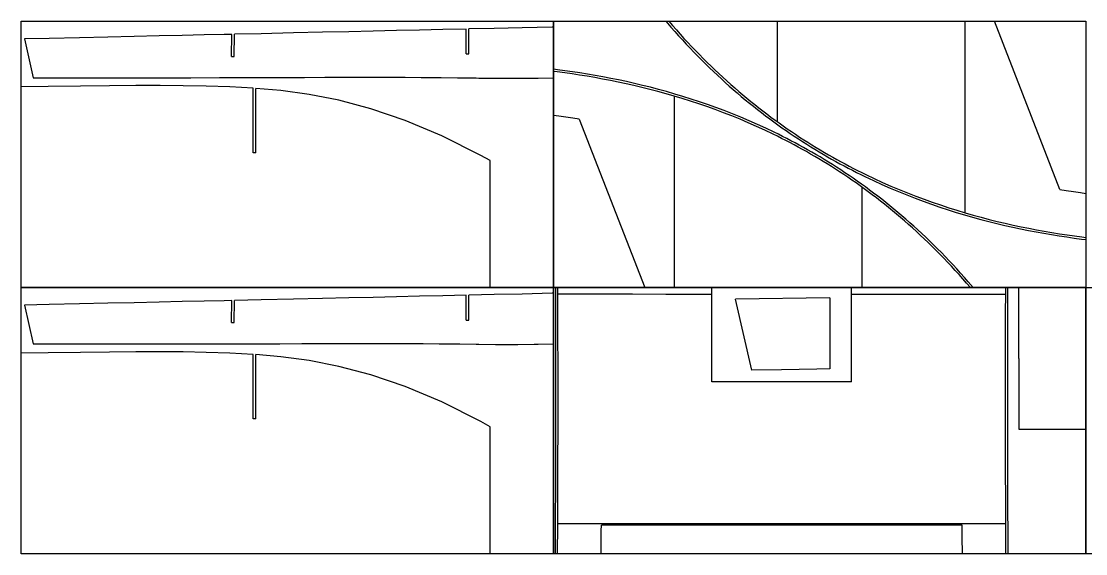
# Model space of a CAD drawing. Extents: x -11388 to 5235, y -758 to 9868.
# Drawn here: x -4531 to 349, y 7428 to 9868 of the extents above; entities that cross this region are included whole.
import ezdxf

# ---------------------------------------------------------------- set-up
doc = ezdxf.new("R2010")
doc.units = 0
doc.header["$MEASUREMENT"] = 0
doc.layers.get('0').update_dxf_attribs({"linetype": 'CONTINUOUS'})
for name, color, linetype in [('1', 7, 'CONTINUOUS'), ('OUTLINE', 2, 'CONTINUOUS'), ('PLATE', 7, 'CONTINUOUS')]:
    doc.layers.add(name, color=color, linetype=linetype)

# ---------------------------------------------------------------- blocks, each defined once
blk = doc.blocks.new('*U10')
at = {"layer": 'PLATE', "color": 7, "linetype": 'Continuous'}
for p, q in [((349.2, 8648.1), (2789.2, 8648.1)), ((349.2, 7428.1), (349.2, 8648.1)), ((2789.2, 8648.1), (2789.2, 7428.1)), ((2789.2, 7428.1), (349.2, 7428.1))]:
    blk.add_line(p, q, dxfattribs=at)
blk = doc.blocks.new('*U13')
at = {"layer": 'PLATE', "color": 7, "linetype": 'Continuous'}
for p, q in [((-2090.8, 9868.1), (349.2, 9868.1)), ((-2090.8, 8648.1), (-2090.8, 9868.1)), ((349.2, 9868.1), (349.2, 8648.1)), ((349.2, 8648.1), (-2090.8, 8648.1))]:
    blk.add_line(p, q, dxfattribs=at)
blk = doc.blocks.new('*U14')
at = {"layer": 'PLATE', "color": 7, "linetype": 'Continuous'}
for p, q in [((-2090.8, 8648.1), (-2090.8, 9868.1)), ((-2090.8, 9868.1), (349.2, 9868.1)), ((349.2, 9868.1), (349.2, 8648.1)), ((349.2, 8648.1), (-2090.8, 8648.1))]:
    blk.add_line(p, q, dxfattribs=at)
blk = doc.blocks.new('*U15')
at = {"layer": 'PLATE', "color": 7, "linetype": 'Continuous'}
for p, q in [((-2090.8, 7428.1), (-2090.8, 8648.1)), ((-2090.8, 8648.1), (349.2, 8648.1)), ((349.2, 8648.1), (349.2, 7428.1)), ((349.2, 7428.1), (-2090.8, 7428.1))]:
    blk.add_line(p, q, dxfattribs=at)
blk = doc.blocks.new('*U16')
at = {"layer": 'PLATE', "color": 7, "linetype": 'Continuous'}
for p, q in [((-4530.8, 9868.1), (-2090.8, 9868.1)), ((-4530.8, 8648.1), (-4530.8, 9868.1)), ((-2090.8, 9868.1), (-2090.8, 8648.1)), ((-2090.8, 8648.1), (-4530.8, 8648.1))]:
    blk.add_line(p, q, dxfattribs=at)
blk = doc.blocks.new('*U17')
at = {"layer": 'PLATE', "color": 7, "linetype": 'Continuous'}
for p, q in [((-4530.8, 8648.1), (-2090.8, 8648.1)), ((-4530.8, 7428.1), (-4530.8, 8648.1)), ((-2090.8, 8648.1), (-2090.8, 7428.1)), ((-2090.8, 7428.1), (-4530.8, 7428.1))]:
    blk.add_line(p, q, dxfattribs=at)

msp = doc.modelspace()

# ---------------------------------------------------------------- linework, layer by layer
at = {"color": 7}
for points in [[(-1576.9, 9868.1), (-1576.9, 9868.1)], [(-1576.9, 9868.1), (-1576.9, 9868.1)], [(-1575.1, 9868.1), (-1552.2, 9841.5), (-1534.9, 9821.8), (-1517.4, 9802.2), (-1499.9, 9783), (-1482.4, 9763.9), (-1464.7, 9745.2), (-1447, 9726.7), (-1429.2, 9708.4), (-1411.4, 9690.5), (-1393.5, 9672.7), (-1375.5, 9655.2), (-1357.5, 9638), (-1339.4, 9620.9), (-1321.3, 9604.2), (-1303.1, 9587.7), (-1284.8, 9571.4), (-1266.5, 9555.3), (-1248.2, 9539.5), (-1229.8, 9523.9), (-1211.3, 9508.6), (-1192.8, 9493.5), (-1174.3, 9478.6), (-1155.7, 9463.9), (-1137.1, 9449.5), (-1118.4, 9435.3), (-1099.7, 9421.3), (-1081, 9407.5), (-1062.2, 9394), (-1043.4, 9380.6), (-1024.6, 9367.5), (-1005.7, 9354.6), (-986.8, 9341.9), (-967.9, 9329.4), (-948.9, 9317.1), (-930, 9305), (-911, 9293.2), (-892, 9281.5), (-872.9, 9270), (-853.9, 9258.8), (-834.8, 9247.7), (-815.7, 9236.8), (-796.6, 9226.1), (-777.5, 9215.6), (-758.4, 9205.3), (-739.3, 9195.2), (-720.1, 9185.3), (-701, 9175.5), (-681.9, 9166), (-662.7, 9156.6), (-624.4, 9138.4), (-586.2, 9120.9), (-547.9, 9104), (-509.7, 9087.9), (-471.5, 9072.4), (-433.4, 9057.5), (-395.4, 9043.3), (-357.5, 9029.7), (-319.6, 9016.7), (-281.9, 9004.3), (-244.3, 8992.5), (-206.8, 8981.3), (-169.5, 8970.5), (-132.3, 8960.4), (-95.3, 8950.7), (-58.5, 8941.6), (-21.9, 8932.9), (14.5, 8924.7), (50.7, 8917), (86.6, 8909.7), (122.3, 8902.9), (157.7, 8896.5), (192.9, 8890.5), (227.7, 8884.8), (262.3, 8879.6), (296.6, 8874.7), (330.5, 8870.2), (349.2, 8867.9)], [(-1561.9, 9868.1), (-1544.7, 9848.1), (-1527.4, 9828.4), (-1510, 9808.9), (-1492.6, 9789.7), (-1475.1, 9770.8), (-1457.5, 9752.1), (-1439.8, 9733.6), (-1422.1, 9715.5), (-1404.3, 9697.5), (-1386.5, 9679.8), (-1368.6, 9662.4), (-1350.6, 9645.2), (-1332.6, 9628.3), (-1314.5, 9611.6), (-1296.4, 9595.1), (-1278.2, 9578.9), (-1260, 9562.9), (-1241.7, 9547.1), (-1223.4, 9531.6), (-1205, 9516.3), (-1186.5, 9501.2), (-1168.1, 9486.4), (-1149.6, 9471.8), (-1131, 9457.4), (-1112.4, 9443.3), (-1093.8, 9429.3), (-1075.1, 9415.6), (-1056.4, 9402.1), (-1037.7, 9388.8), (-1018.9, 9375.7), (-1000.1, 9362.9), (-981.3, 9350.2), (-962.4, 9337.8), (-943.5, 9325.5), (-924.6, 9313.5), (-905.7, 9301.7), (-886.8, 9290), (-867.8, 9278.6), (-848.8, 9267.4), (-829.8, 9256.4), (-810.8, 9245.5), (-791.8, 9234.9), (-772.7, 9224.4), (-753.7, 9214.1), (-734.6, 9204.1), (-715.6, 9194.2), (-696.5, 9184.5), (-677.4, 9174.9), (-658.4, 9165.6), (-620.2, 9147.4), (-582.1, 9130), (-543.9, 9113.2), (-505.9, 9097.1), (-467.8, 9081.7), (-429.9, 9066.9), (-392, 9052.7), (-354.1, 9039.2), (-316.4, 9026.2), (-278.8, 9013.9), (-241.3, 9002.1), (-204, 8990.8), (-166.8, 8980.2), (-129.7, 8970), (-92.8, 8960.4), (-56.1, 8951.3), (-19.6, 8942.6), (16.6, 8934.5), (52.7, 8926.8), (88.5, 8919.5), (124.1, 8912.7), (159.5, 8906.3), (194.5, 8900.3), (229.3, 8894.7), (263.8, 8889.5), (297.9, 8884.6), (331.8, 8880.1), (349.2, 8877.9)], [(-2491.4, 9718.7), (-2490.8, 9832.5)], [(-2479.4, 9718.6), (-2478.8, 9832.8)], [(-3566.4, 9707.2), (-3566, 9808.3)], [(-3554.4, 9707.1), (-3554, 9808.6)], [(-166.5, 8648.1), (-189.3, 8674.6), (-206.7, 8694.4), (-224.1, 8714), (-241.6, 8733.2), (-259.2, 8752.2), (-276.8, 8771), (-294.6, 8789.5), (-312.3, 8807.8), (-330.2, 8825.7), (-348.1, 8843.5), (-366, 8861), (-384.1, 8878.2), (-402.1, 8895.2), (-420.3, 8912), (-438.5, 8928.5), (-456.7, 8944.8), (-475, 8960.9), (-493.4, 8976.7), (-511.8, 8992.3), (-530.2, 9007.6), (-548.7, 9022.7), (-567.3, 9037.6), (-585.9, 9052.3), (-604.5, 9066.7), (-623.1, 9080.9), (-641.8, 9094.9), (-660.6, 9108.7), (-679.4, 9122.2), (-698.2, 9135.6), (-717, 9148.7), (-735.9, 9161.6), (-754.8, 9174.3), (-773.7, 9186.8), (-792.6, 9199.1), (-811.6, 9211.2), (-830.6, 9223), (-849.6, 9234.7), (-868.7, 9246.2), (-887.7, 9257.4), (-906.8, 9268.5), (-925.9, 9279.4), (-945, 9290.1), (-964.1, 9300.6), (-983.2, 9310.9), (-1002.3, 9321), (-1021.4, 9330.9), (-1040.6, 9340.7), (-1059.7, 9350.2), (-1078.9, 9359.6), (-1117.1, 9377.8), (-1155.4, 9395.3), (-1193.7, 9412.2), (-1231.9, 9428.3), (-1270, 9443.8), (-1308.1, 9458.7), (-1346.2, 9472.9), (-1384.1, 9486.5), (-1422, 9499.5), (-1459.7, 9511.9), (-1497.3, 9523.7), (-1534.8, 9534.9), (-1572.1, 9545.7), (-1609.3, 9555.8), (-1646.3, 9565.5), (-1683.1, 9574.6), (-1719.7, 9583.3), (-1756.1, 9591.5), (-1792.2, 9599.2), (-1828.2, 9606.5), (-1863.9, 9613.3), (-1899.3, 9619.7), (-1934.4, 9625.7), (-1969.3, 9631.4), (-2003.9, 9636.6), (-2038.1, 9641.5), (-2072.1, 9646), (-2090.8, 9648.3)], [(-179.7, 8648.1), (-196.9, 8668.1), (-214.2, 8687.8), (-231.6, 8707.3), (-249, 8726.5), (-266.5, 8745.4), (-284.1, 8764.1), (-301.7, 8782.6), (-319.5, 8800.7), (-337.2, 8818.7), (-355.1, 8836.4), (-373, 8853.8), (-390.9, 8871), (-409, 8887.9), (-427, 8904.6), (-445.2, 8921.1), (-463.4, 8937.3), (-481.6, 8953.3), (-499.9, 8969.1), (-518.2, 8984.6), (-536.6, 8999.9), (-555, 9015), (-573.5, 9029.8), (-592, 9044.4), (-610.6, 9058.8), (-629.2, 9072.9), (-647.8, 9086.9), (-666.5, 9100.6), (-685.2, 9114.1), (-703.9, 9127.4), (-722.7, 9140.5), (-741.5, 9153.3), (-760.3, 9166), (-779.2, 9178.4), (-798, 9190.7), (-816.9, 9202.7), (-835.9, 9214.5), (-854.8, 9226.2), (-873.8, 9237.6), (-892.8, 9248.8), (-911.8, 9259.8), (-930.8, 9270.7), (-949.8, 9281.3), (-968.8, 9291.8), (-987.9, 9302.1), (-1006.9, 9312.1), (-1026, 9322), (-1045.1, 9331.7), (-1064.1, 9341.3), (-1083.2, 9350.6), (-1121.4, 9368.8), (-1159.5, 9386.2), (-1197.6, 9403), (-1235.7, 9419.1), (-1273.7, 9434.5), (-1311.7, 9449.3), (-1349.6, 9463.5), (-1387.4, 9477), (-1425.1, 9490), (-1462.8, 9502.3), (-1500.2, 9514.1), (-1537.6, 9525.3), (-1574.8, 9536), (-1611.9, 9546.2), (-1648.7, 9555.8), (-1685.4, 9564.9), (-1721.9, 9573.6), (-1758.2, 9581.7), (-1794.3, 9589.4), (-1830.1, 9596.7), (-1865.7, 9603.5), (-1901, 9609.9), (-1936.1, 9615.9), (-1970.9, 9621.5), (-2005.3, 9626.7), (-2039.5, 9631.6), (-2073.4, 9636.1), (-2090.8, 9638.2)], [(-4530.8, 8648.1), (-4530.8, 9567.6)], [(-4476.9, 9609.5), (-4322.8, 9609.4), (-4297.8, 9609.3), (-4121.6, 9609.3), (-4098.6, 9609.3), (-3938.6, 9609.4), (-3917.8, 9609.4), (-3772.4, 9609.6), (-3753.6, 9609.6), (-3621.4, 9609.9), (-3604.6, 9609.9), (-3484.1, 9610.2), (-3469.2, 9610.3), (-3359.1, 9610.6), (-3345.8, 9610.6), (-3244.8, 9611), (-3232.9, 9611), (-3139.7, 9611.3), (-3128.9, 9611.3), (-3042.2, 9611.5), (-3032.3, 9611.5), (-2950.7, 9611.6), (-2941.5, 9611.6), (-2863.7, 9611.5), (-2854.9, 9611.5), (-2779.7, 9611.3), (-2771.1, 9611.3), (-2697.2, 9610.9), (-2688.3, 9610.8), (-2614.4, 9610.2), (-2605.2, 9610.1), (-2530.4, 9609.3), (-2520.3, 9609.2), (-2444.6, 9608.3), (-2433.5, 9608.2), (-2357.4, 9607.6), (-2344.7, 9607.5), (-2268.8, 9607.4), (-2253.8, 9607.4), (-2179, 9607.9), (-2160.7, 9608.2), (-2090.8, 9609.5)], [(-3467.8, 9265.7), (-3467.8, 9561.5)], [(-3455.8, 9265.7), (-3455.8, 9560.7)], [(-1972.6, 9419.2), (-2001.7, 9423.9), (-2034.4, 9428.8), (-2066.8, 9433.4), (-2090.8, 9436.6)], [(-2380.8, 8648.1), (-2380.8, 9229.4)], [(231, 9097), (260.2, 9092.3), (292.8, 9087.4), (325.2, 9082.8), (349.2, 9079.6)], [(-2380.8, 8648.1), (-4530.8, 8648.1)], [(-2082.1, 7428.1), (-2082.1, 7429.1), (-2081.9, 7454.4), (-2081.8, 7480.4), (-2081.6, 7507.1), (-2081.5, 7534.6), (-2081.3, 7563), (-2081.2, 7592.1), (-2081.1, 7607), (-2081, 7622.1), (-2081, 7637.5), (-2080.9, 7653), (-2080.8, 7668.8), (-2080.8, 7684.8), (-2080.7, 7701.1), (-2080.7, 7717.6), (-2080.6, 7734.4), (-2080.6, 7751.4), (-2080.5, 7768.6), (-2080.5, 7786.1), (-2080.4, 7803.9), (-2080.4, 7821.9), (-2080.3, 7840.2), (-2080.3, 7858.8), (-2080.2, 7877.6), (-2080.2, 7896.7), (-2080.2, 7916.1), (-2080.1, 7935.8), (-2080.1, 7955.8), (-2080.1, 7976.1), (-2080.1, 7996.7), (-2080, 8017.5), (-2080, 8038.7), (-2080, 8060.2), (-2080, 8082), (-2080, 8104.1), (-2080, 8126.5), (-2080, 8149.3), (-2080, 8172.4), (-2080, 8195.8), (-2080, 8219.5), (-2080, 8243.6), (-2080.1, 8268.1), (-2080.1, 8292.8), (-2080.1, 8318), (-2080.1, 8343.4), (-2080.2, 8369.3), (-2080.2, 8395.5), (-2080.3, 8422), (-2080.3, 8449), (-2080.4, 8476.3), (-2080.4, 8503.9), (-2080.5, 8532), (-2080.6, 8560.4), (-2080.6, 8589.3), (-2080.7, 8618.5), (-2080.8, 8648.1)], [(-2072.1, 7428.1), (-2072.1, 7429), (-2071.9, 7454.3), (-2071.8, 7480.3), (-2071.6, 7507.1), (-2071.5, 7534.6), (-2071.3, 7562.9), (-2071.2, 7592.1), (-2071.1, 7607), (-2071, 7622.1), (-2071, 7637.4), (-2070.9, 7653), (-2070.8, 7668.8), (-2070.8, 7684.8), (-2070.7, 7701.1), (-2070.7, 7717.6), (-2070.6, 7734.3), (-2070.6, 7751.3), (-2070.5, 7768.6), (-2070.5, 7786.1), (-2070.4, 7803.8), (-2070.4, 7821.9), (-2070.3, 7840.2), (-2070.3, 7858.8), (-2070.2, 7877.6), (-2070.2, 7896.7), (-2070.2, 7916.1), (-2070.1, 7935.8), (-2070.1, 7955.8), (-2070.1, 7976.1), (-2070.1, 7996.6), (-2070, 8017.5), (-2070, 8038.7), (-2070, 8060.2), (-2070, 8082), (-2070, 8104.1), (-2070, 8126.5), (-2070, 8149.3), (-2070, 8172.4), (-2070, 8195.8), (-2070, 8219.5), (-2070, 8243.6), (-2070.1, 8268.1), (-2070.1, 8292.8), (-2070.1, 8318), (-2070.1, 8343.5), (-2070.2, 8369.3), (-2070.2, 8395.5), (-2070.3, 8422.1), (-2070.3, 8449), (-2070.4, 8476.3), (-2070.4, 8504), (-2070.5, 8532), (-2070.6, 8560.5), (-2070.6, 8589.3), (-2070.7, 8618.5), (-2070.8, 8648.1)], [(-2070.8, 8648.1), (-1364.2, 8647.9)], [(-17.6, 8648.1), (-724.2, 8647.9)], [(-174.7, 8648.1), (-174.7, 8648.1)], [(-174.7, 8648.1), (-174.7, 8648.1)], [(-16.3, 7428.1), (-16.3, 7429), (-16.4, 7454.3), (-16.6, 7480.3), (-16.7, 7507.1), (-16.9, 7534.6), (-17, 7562.9), (-17.2, 7592.1), (-17.3, 7607), (-17.3, 7622.1), (-17.4, 7637.4), (-17.4, 7653), (-17.5, 7668.8), (-17.6, 7684.8), (-17.6, 7701.1), (-17.7, 7717.6), (-17.7, 7734.3), (-17.8, 7751.3), (-17.9, 7768.6), (-17.9, 7786.1), (-17.9, 7803.8), (-18, 7821.9), (-18, 7840.2), (-18.1, 7858.8), (-18.1, 7877.6), (-18.2, 7896.7), (-18.2, 7916.1), (-18.2, 7935.8), (-18.2, 7955.8), (-18.3, 7976.1), (-18.3, 7996.6), (-18.3, 8017.5), (-18.3, 8038.7), (-18.3, 8060.2), (-18.3, 8082), (-18.4, 8104.1), (-18.4, 8126.5), (-18.4, 8149.3), (-18.4, 8172.4), (-18.3, 8195.8), (-18.3, 8219.5), (-18.3, 8243.6), (-18.3, 8268.1), (-18.3, 8292.8), (-18.2, 8318), (-18.2, 8343.5), (-18.2, 8369.3), (-18.1, 8395.5), (-18.1, 8422.1), (-18, 8449), (-18, 8476.3), (-17.9, 8504), (-17.9, 8532), (-17.8, 8560.5), (-17.7, 8589.3), (-17.7, 8618.5), (-17.6, 8648.1)], [(-6.3, 7428.1), (-6.3, 7429.1), (-6.4, 7454.4), (-6.6, 7480.4), (-6.7, 7507.1), (-6.9, 7534.6), (-7, 7563), (-7.2, 7592.1), (-7.3, 7607), (-7.3, 7622.1), (-7.4, 7637.5), (-7.4, 7653), (-7.5, 7668.8), (-7.6, 7684.8), (-7.6, 7701.1), (-7.7, 7717.6), (-7.7, 7734.4), (-7.8, 7751.4), (-7.9, 7768.6), (-7.9, 7786.1), (-7.9, 7803.9), (-8, 7821.9), (-8, 7840.2), (-8.1, 7858.8), (-8.1, 7877.6), (-8.2, 7896.7), (-8.2, 7916.1), (-8.2, 7935.8), (-8.2, 7955.8), (-8.3, 7976.1), (-8.3, 7996.7), (-8.3, 8017.5), (-8.3, 8038.7), (-8.3, 8060.2), (-8.3, 8082), (-8.4, 8104.1), (-8.4, 8126.5), (-8.4, 8149.3), (-8.4, 8172.4), (-8.3, 8195.8), (-8.3, 8219.5), (-8.3, 8243.6), (-8.3, 8268.1), (-8.3, 8292.8), (-8.2, 8318), (-8.2, 8343.4), (-8.2, 8369.3), (-8.1, 8395.5), (-8.1, 8422), (-8, 8449), (-8, 8476.3), (-7.9, 8503.9), (-7.9, 8532), (-7.8, 8560.4), (-7.7, 8589.3), (-7.7, 8618.5), (-7.6, 8648.1)], [(-2491.4, 8498.7), (-2490.8, 8612.5)], [(-2479.4, 8498.6), (-2478.8, 8612.8)], [(-3566.4, 8487.2), (-3566, 8588.3)], [(-3554.4, 8487.1), (-3554, 8588.6)], [(-4530.8, 7428.1), (-4530.8, 8347.6)], [(-4476.9, 8389.5), (-4322.8, 8389.4), (-4297.8, 8389.3), (-4121.6, 8389.3), (-4098.6, 8389.3), (-3938.6, 8389.4), (-3917.8, 8389.4), (-3772.4, 8389.6), (-3753.6, 8389.6), (-3621.4, 8389.9), (-3604.6, 8389.9), (-3484.1, 8390.2), (-3469.2, 8390.3), (-3359.1, 8390.6), (-3345.8, 8390.6), (-3244.8, 8391), (-3232.9, 8391), (-3139.7, 8391.3), (-3128.9, 8391.3), (-3042.2, 8391.5), (-3032.3, 8391.5), (-2950.7, 8391.6), (-2941.5, 8391.6), (-2863.7, 8391.5), (-2854.9, 8391.5), (-2779.7, 8391.3), (-2771.1, 8391.3), (-2697.2, 8390.9), (-2688.3, 8390.8), (-2614.4, 8390.2), (-2605.2, 8390.1), (-2530.4, 8389.3), (-2520.3, 8389.2), (-2444.6, 8388.3), (-2433.5, 8388.2), (-2357.4, 8387.6), (-2344.7, 8387.5), (-2268.8, 8387.4), (-2253.8, 8387.4), (-2179, 8387.9), (-2160.7, 8388.2), (-2090.8, 8389.5)], [(-3467.8, 8045.7), (-3467.8, 8341.5)], [(-3455.8, 8045.7), (-3455.8, 8340.7)], [(-2380.8, 7428.1), (-2380.8, 8009.4)], [(-1872.1, 7428.1), (-1871.9, 7453.1), (-1871.8, 7479.2), (-1871.6, 7506), (-1871.5, 7533.5), (-1871.3, 7559.6)], [(-216.3, 7428.1), (-216.4, 7453.1), (-216.6, 7479.2), (-216.7, 7506), (-216.9, 7533.5), (-217, 7559.6)], [(-2380.8, 7428.1), (-4530.8, 7428.1)]]:
    msp.add_lwpolyline(points, dxfattribs=at)
at = {"layer": '1', "color": 7}
for points in [[(-1064.3, 9407.8), (-1064.3, 9868.1)], [(-204.2, 8990.9), (-204.2, 9868.1)], [(-2490.8, 9832.5), (-2597.9, 9830.1), (-2705.8, 9827.7), (-2811.2, 9825.3), (-2917.8, 9822.9), (-3029.3, 9820.4), (-3149.6, 9817.7), (-3282.3, 9814.7), (-3431.2, 9811.4), (-3554, 9808.6)], [(-2090.8, 9841.5), (-2097.5, 9841.4), (-2234.7, 9838.3), (-2363.3, 9835.4), (-2478.8, 9832.8)], [(-3566, 9808.3), (-3600, 9807.6), (-3693.1, 9805.5), (-3792.6, 9803.2), (-3899, 9800.9), (-4012.6, 9798.3), (-4134.1, 9795.6), (-4263.9, 9792.6), (-4402.4, 9789.5), (-4516.3, 9787)], [(-3467.8, 9561.5), (-3574.8, 9567.1), (-3682.7, 9570.8), (-3788.1, 9572.9), (-3894.7, 9573.6), (-4006.2, 9573.2), (-4126.4, 9572.1), (-4259.1, 9570.6), (-4408, 9568.8), (-4530.8, 9567.6)], [(-2380.8, 9229.4), (-2424.2, 9253.8), (-2603.5, 9343.8), (-2771.2, 9414.2), (-2927.9, 9467.6), (-3074.5, 9506.4), (-3211.7, 9533.3), (-3340.3, 9550.7), (-3455.8, 9560.7)], [(-1537.4, 9525.3), (-1537.4, 8648.1)], [(-677.3, 9108.4), (-677.3, 8648.1)], [(-2490.8, 8612.5), (-2597.9, 8610.1), (-2705.8, 8607.7), (-2811.2, 8605.3), (-2917.8, 8602.9), (-3029.3, 8600.4), (-3149.6, 8597.7), (-3282.3, 8594.7), (-3431.2, 8591.4), (-3554, 8588.6)], [(-2090.8, 8621.5), (-2097.5, 8621.4), (-2234.7, 8618.3), (-2363.3, 8615.4), (-2478.8, 8612.8)], [(-1364.2, 8616.7), (-1385.2, 8616.7), (-1404.8, 8616.7), (-1556.6, 8616.7), (-1576.1, 8616.7), (-1728, 8616.8), (-1747.5, 8616.8), (-1899.3, 8616.8), (-1918.9, 8616.8), (-2070.7, 8616.9)], [(-824.1, 8601.4), (-1256.1, 8594)], [(-17.7, 8616.5), (-724.2, 8616.5)], [(-3566, 8588.3), (-3600, 8587.6), (-3693.1, 8585.5), (-3792.6, 8583.2), (-3899, 8580.9), (-4012.6, 8578.3), (-4134.1, 8575.6), (-4263.9, 8572.6), (-4402.4, 8569.5), (-4516.3, 8567)], [(-3467.8, 8341.5), (-3574.8, 8347.1), (-3682.7, 8350.8), (-3788.1, 8352.9), (-3894.7, 8353.6), (-4006.2, 8353.2), (-4126.4, 8352.1), (-4259.1, 8350.6), (-4408, 8348.8), (-4530.8, 8347.6)], [(-2380.8, 8009.4), (-2424.2, 8033.8), (-2603.5, 8123.8), (-2771.2, 8194.2), (-2927.9, 8247.6), (-3074.5, 8286.4), (-3211.7, 8313.3), (-3340.3, 8330.7), (-3455.8, 8340.7)], [(-824.1, 8274.8), (-883.6, 8273.7), (-1044.8, 8271), (-1182.1, 8268.7)], [(-17, 7564.3), (-1077.7, 7564.3), (-1214.3, 7564.4), (-1249.1, 7564.4), (-1385.7, 7564.4), (-1420.5, 7564.4), (-1557.1, 7564.5), (-1591.9, 7564.5), (-1728.5, 7564.6), (-1763.3, 7564.6), (-2071.3, 7564.6)]]:
    msp.add_lwpolyline(points, dxfattribs=at)
at = {"layer": 'OUTLINE', "color": 7, "linetype": 'Continuous'}
for p, q in [((231, 9097), (-69, 9868.1)), ((-4516.3, 9787), (-4476.9, 9609.5)), ((-2491.4, 9718.7), (-2479.4, 9718.6)), ((-3566.4, 9707.2), (-3554.4, 9707.1)), ((-1972.6, 9419.2), (-1672.6, 8648.1)), ((-3455.8, 9265.7), (-3467.8, 9265.7)), ((-1364.2, 8216.5), (-1364.2, 8647.9)), ((-724.2, 8216.5), (-724.2, 8647.9)), ((42.6, 8648.1), (349.2, 8648.1)), ((42.6, 8323.1), (42.6, 8648.1)), ((-1182.1, 8268.7), (-1256.1, 8594)), ((-824.1, 8601.4), (-824.1, 8274.8)), ((-4516.3, 8567), (-4476.9, 8389.5)), ((-2491.4, 8498.7), (-2479.4, 8498.6)), ((-3566.4, 8487.2), (-3554.4, 8487.1)), ((42.6, 8323.1), (42.6, 7998.1)), ((349.2, 8323.1), (349.2, 7998.1)), ((-724.2, 8216.5), (-1364.2, 8216.5)), ((-3455.8, 8045.7), (-3467.8, 8045.7)), ((42.6, 7998.1), (349.2, 7998.1)), ((-217, 7559.6), (-1871.3, 7559.6))]:
    msp.add_line(p, q, dxfattribs=at)

# ---------------------------------------------------------------- block references
at = {"layer": 'OUTLINE', "linetype": 'Continuous'}
for name in ['*U16', '*U13', '*U14', '*U17', '*U15', '*U10']:
    msp.add_blockref(name, (0, 0), dxfattribs=at)

doc.saveas('drawing.dxf')
